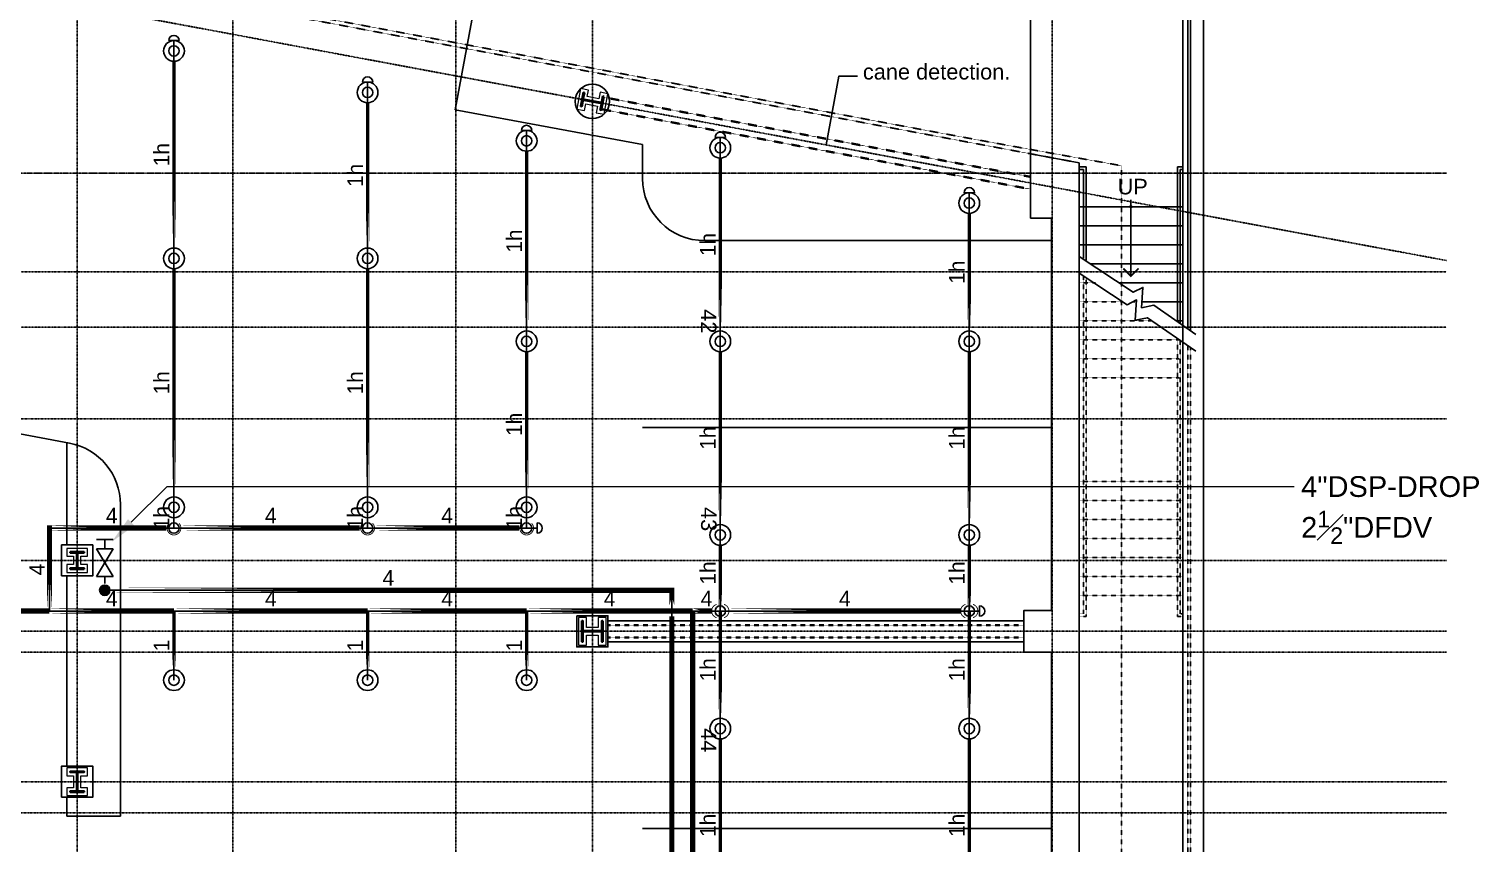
# Model space of a CAD drawing. Header units: inches. Extents: x -24247 to 247, y -491 to 2341.
# Drawn here: x -592 to 247, y 442 to 912 of the extents above; entities that cross this region are included whole.
import ezdxf
from ezdxf import colors
from ezdxf.entities.mleader import LeaderData, LeaderLine
from ezdxf.enums import TextEntityAlignment as Align
from ezdxf.math import Vec2, Vec3

# ---------------------------------------------------------------- set-up
doc = ezdxf.new("R2010")
doc.units = ezdxf.units.IN
doc.header["$LTSCALE"] = 0.3
doc.header["$MEASUREMENT"] = 0
for name, pattern in [('CENTER2', [1.125, 0.75, -0.125, 0.125, -0.125]), ('DASHDOT2', [0.5, 0.25, -0.125, 0, -0.125]), ('HIDDEN', [0.375, 0.25, -0.125]), ('HIDDEN2', [0.1875, 0.125, -0.0625])]:
    doc.linetypes.add(name, pattern=pattern)
for name, color, linetype, lineweight in [('A-Anno-Text', 7, 'Continuous', 25), ('A-Detl-Hatch', 1, 'Continuous', 18), ('A-Detl-Wide', 2, 'Continuous', 35), ('G-ANNO-TEXT', 7, 'Continuous', 0), ('S-Detl-Hatch', 1, 'Continuous', 18), ('S-Detl-Wide', 3, 'Continuous', 35)]:
    doc.layers.add(name, color=color, linetype=linetype, lineweight=lineweight)
for name, color, linetype in [('A-Flor-Hral', 7, 'Continuous'), ('A-Flor-Strs', 8, 'Continuous'), ('A-Grid(SmallScale)', 11, 'CENTER2'), ('A-Roof-Above', 7, 'HIDDEN2'), ('A-Site-Parking', 251, 'Continuous'), ('A-Site-Setback', 5, 'HIDDEN'), ('details', 7, 'Continuous'), ('HEADUP', 7, 'Continuous'), ('PIPEBL', 4, 'Continuous'), ('pipemn', 6, 'Continuous'), ('PIPESPC', 7, 'Continuous'), ('S-Foundation', 7, 'Continuous'), ('S-Structural Concrete', 4, 'Continuous'), ('spk-cap', 7, 'Continuous'), ('spk-pipedrop', 7, 'Continuous'), ('spk-piperise', 7, 'Continuous'), ('TIDYPIPE', 7, 'Continuous')]:
    doc.layers.add(name, color=color, linetype=linetype)
doc.layers.add('Zoning Envelope', color=7, linetype='DASHDOT2', true_color=0xaa0061)
doc.styles.add('Arial', font='arial.ttf')
doc.styles.add('G1DIM', font='arial.ttf')
doc.styles.add('PIPE', font='PIPE.SHX')

# ---------------------------------------------------------------- blocks, each defined once
blk = doc.blocks.new('*U29')
at = {"layer": 'A-Detl-Hatch'}
h = blk.add_hatch(dxfattribs=at)
h.set_pattern_fill('ANSI32', color=256, scale=6, style=0)
h.set_pattern_definition([(45, (0, -4.96), (-1.591, 1.591), []), (45, (1.0607, -4.96), (-1.591, 1.591), [])])
edge = h.paths.add_edge_path()
edge.add_line((3.9925, -9.92), (3.9925, -9.39))
edge.add_line((3.9925, -9.39), (0.6575, -9.39))
edge.add_arc((0.6575, -8.89), 0.5, 180, 270, ccw=False)
edge.add_line((0.1575, -8.89), (0.1575, -1.03))
edge.add_arc((0.6575, -1.03), 0.5, 90, 180, ccw=False)
edge.add_line((0.6575, -0.53), (3.9925, -0.53))
edge.add_line((3.9925, -0.53), (3.9925, 0))
edge.add_line((3.9925, 0), (-3.9925, 0))
edge.add_line((-3.9925, 0), (-3.9925, -0.53))
edge.add_line((-3.9925, -0.53), (-0.6575, -0.53))
edge.add_arc((-0.6575, -1.03), 0.5, 0, 90, ccw=False)
edge.add_line((-0.1575, -1.03), (-0.1575, -8.89))
edge.add_arc((-0.6575, -8.89), 0.5, -90, 0, ccw=False)
edge.add_line((-0.6575, -9.39), (-3.9925, -9.39))
edge.add_line((-3.9925, -9.39), (-3.9925, -9.92))
edge.add_line((-3.9925, -9.92), (3.9925, -9.92))
at = {"color": 0, "linetype": 'ByBlock'}
blk.add_lwpolyline([(3.9925, -9.92), (3.9925, -9.39), (0.6575, -9.39, -0.41421356), (0.1575, -8.89), (0.1575, -1.03, -0.41421356), (0.6575, -0.53), (3.9925, -0.53), (3.9925, 0), (-3.9925, 0), (-3.9925, -0.53), (-0.6575, -0.53, -0.41421356), (-0.1575, -1.03), (-0.1575, -8.89, -0.41421356), (-0.6575, -9.39), (-3.9925, -9.39), (-3.9925, -9.92)], format="xyb", close=True, dxfattribs=at)
blk = doc.blocks.new('w10x39')
at = {"layer": 'S-Detl-Hatch'}
blk.add_lwpolyline([(13843.55, -7311.37), (13843.55, -7306.84), (13839.72, -7306.84), (13839.72, -7301.98), (13843.55, -7301.98), (13843.55, -7297.45), (13831.57, -7297.45), (13831.57, -7301.98), (13835.4, -7301.98), (13835.4, -7306.84), (13831.57, -7306.84), (13831.57, -7311.37)], close=True, dxfattribs=at)
at = {"layer": 'A-Detl-Wide'}
blk.add_blockref('*U29', (13837.56, -7299.45), dxfattribs=at)
blk = doc.blocks.new('*U33')
at = {"layer": 'A-Detl-Hatch'}
h = blk.add_hatch(dxfattribs=at)
h.set_pattern_fill('ANSI32', color=256, scale=6, style=0)
h.set_pattern_definition([(45, (0, -6.03), (-1.591, 1.591), []), (45, (1.0607, -6.03), (-1.591, 1.591), [])])
edge = h.paths.add_edge_path()
edge.add_line((4.0225, -12.06), (4.0225, -11.485))
edge.add_line((4.0225, -11.485), (0.7675, -11.485))
edge.add_arc((0.7675, -10.885), 0.6, 180, 270, ccw=False)
edge.add_line((0.1675, -10.885), (0.1675, -1.175))
edge.add_arc((0.7675, -1.175), 0.6, 90, 180, ccw=False)
edge.add_line((0.7675, -0.575), (4.0225, -0.575))
edge.add_line((4.0225, -0.575), (4.0225, 0))
edge.add_line((4.0225, 0), (-4.0225, 0))
edge.add_line((-4.0225, 0), (-4.0225, -0.575))
edge.add_line((-4.0225, -0.575), (-0.7675, -0.575))
edge.add_arc((-0.7675, -1.175), 0.6, 0, 90, ccw=False)
edge.add_line((-0.1675, -1.175), (-0.1675, -10.885))
edge.add_arc((-0.7675, -10.885), 0.6, 270, 360, ccw=False)
edge.add_line((-0.7675, -11.485), (-4.0225, -11.485))
edge.add_line((-4.0225, -11.485), (-4.0225, -12.06))
edge.add_line((-4.0225, -12.06), (4.0225, -12.06))
at = {"color": 0, "linetype": 'ByBlock'}
blk.add_lwpolyline([(4.0225, -12.06), (4.0225, -11.485), (0.7675, -11.485, -0.41421356), (0.1675, -10.885), (0.1675, -1.175, -0.41421356), (0.7675, -0.575), (4.0225, -0.575), (4.0225, 0), (-4.0225, 0), (-4.0225, -0.575), (-0.7675, -0.575, -0.41421356), (-0.1675, -1.175), (-0.1675, -10.885, -0.41421356), (-0.7675, -11.485), (-4.0225, -11.485), (-4.0225, -12.06)], format="xyb", close=True, dxfattribs=at)
blk = doc.blocks.new('W12X45')
at = {"layer": 'S-Detl-Hatch'}
blk.add_lwpolyline([(14163.5, -7309.98), (14163.5, -7305.41), (14159.65, -7305.41), (14159.65, -7298.5), (14163.5, -7298.5), (14163.5, -7293.92), (14151.46, -7293.92), (14151.46, -7298.5), (14155.31, -7298.5), (14155.31, -7305.41), (14151.46, -7305.41), (14151.46, -7309.98)], close=True, dxfattribs=at)
at = {"layer": 'A-Detl-Wide'}
blk.add_blockref('*U33', (14157.48, -7295.92), dxfattribs=at)
blk = doc.blocks.new('*U26')
at = {"layer": 'A-Detl-Hatch'}
h = blk.add_hatch(dxfattribs=at)
h.set_pattern_fill('ANSI32', color=256, scale=6, style=0)
h.set_pattern_definition([(45, (0, -5.97), (-1.591, 1.591), []), (45, (1.0607, -5.97), (-1.591, 1.591), [])])
edge = h.paths.add_edge_path()
edge.add_line((4.0025, -11.94), (4.0025, -11.425))
edge.add_line((4.0025, -11.425), (0.7475, -11.425))
edge.add_arc((0.7475, -10.825), 0.6, 180, 270, ccw=False)
edge.add_line((0.1475, -10.825), (0.1475, -1.115))
edge.add_arc((0.7475, -1.115), 0.6, 90, 180, ccw=False)
edge.add_line((0.7475, -0.515), (4.0025, -0.515))
edge.add_line((4.0025, -0.515), (4.0025, 0))
edge.add_line((4.0025, 0), (-4.0025, 0))
edge.add_line((-4.0025, 0), (-4.0025, -0.515))
edge.add_line((-4.0025, -0.515), (-0.7475, -0.515))
edge.add_arc((-0.7475, -1.115), 0.6, 0, 90, ccw=False)
edge.add_line((-0.1475, -1.115), (-0.1475, -10.825))
edge.add_arc((-0.7475, -10.825), 0.6, -90, 0, ccw=False)
edge.add_line((-0.7475, -11.425), (-4.0025, -11.425))
edge.add_line((-4.0025, -11.425), (-4.0025, -11.94))
edge.add_line((-4.0025, -11.94), (4.0025, -11.94))
at = {"color": 0, "linetype": 'ByBlock'}
blk.add_lwpolyline([(4.0025, -11.94), (4.0025, -11.425), (0.7475, -11.425, -0.41421356), (0.1475, -10.825), (0.1475, -1.115, -0.41421356), (0.7475, -0.515), (4.0025, -0.515), (4.0025, 0), (-4.0025, 0), (-4.0025, -0.515), (-0.7475, -0.515, -0.41421356), (-0.1475, -1.115), (-0.1475, -10.825, -0.41421356), (-0.7475, -11.425), (-4.0025, -11.425), (-4.0025, -11.94)], format="xyb", close=True, dxfattribs=at)
blk = doc.blocks.new('W12X40')
at = {"layer": 'S-Detl-Hatch'}
blk.add_lwpolyline([(14080.89, -7310.28), (14080.89, -7305.76), (14077.04, -7305.76), (14077.04, -7298.85), (14080.89, -7298.85), (14080.89, -7294.34), (14068.89, -7294.34), (14068.89, -7298.85), (14072.74, -7298.85), (14072.74, -7305.76), (14068.89, -7305.76), (14068.89, -7310.28)], close=True, dxfattribs=at)
at = {"layer": 'A-Detl-Wide'}
blk.add_blockref('*U26', (14074.89, -7296.34), dxfattribs=at)
blk = doc.blocks.new('*U20')
at = {"layer": 'A-Detl-Hatch'}
h = blk.add_hatch(dxfattribs=at)
h.set_pattern_fill('ANSI32', color=256, scale=6, style=0)
h.set_pattern_definition([(45, (0, -6.06), (-1.591, 1.591), []), (45, (1.0607, -6.06), (-1.591, 1.591), [])])
edge = h.paths.add_edge_path()
edge.add_line((6, -12.12), (6, -11.515))
edge.add_line((6, -11.515), (0.795, -11.515))
edge.add_arc((0.795, -10.915), 0.6, 180, 270, ccw=False)
edge.add_line((0.195, -10.915), (0.195, -1.205))
edge.add_arc((0.795, -1.205), 0.6, 90, 180, ccw=False)
edge.add_line((0.795, -0.605), (6, -0.605))
edge.add_line((6, -0.605), (6, 0))
edge.add_line((6, 0), (-6, 0))
edge.add_line((-6, 0), (-6, -0.605))
edge.add_line((-6, -0.605), (-0.795, -0.605))
edge.add_arc((-0.795, -1.205), 0.6, 0, 90, ccw=False)
edge.add_line((-0.195, -1.205), (-0.195, -10.915))
edge.add_arc((-0.795, -10.915), 0.6, 270, 360, ccw=False)
edge.add_line((-0.795, -11.515), (-6, -11.515))
edge.add_line((-6, -11.515), (-6, -12.12))
edge.add_line((-6, -12.12), (6, -12.12))
at = {"color": 0, "linetype": 'ByBlock'}
blk.add_lwpolyline([(6, -12.12), (6, -11.515), (0.795, -11.515, -0.4142136), (0.195, -10.915), (0.195, -1.205, -0.4142136), (0.795, -0.605), (6, -0.605), (6, 0), (-6, 0), (-6, -0.605), (-0.795, -0.605, -0.4142136), (-0.195, -1.205), (-0.195, -10.915, -0.4142136), (-0.795, -11.515), (-6, -11.515), (-6, -12.12)], format="xyb", close=True, dxfattribs=at)
blk = doc.blocks.new('W12X65')
at = {"layer": 'S-Detl-Hatch'}
blk.add_lwpolyline([(13860.59, -7310.28), (13860.59, -7305.67), (13854.79, -7305.67), (13854.79, -7298.76), (13860.59, -7298.76), (13860.59, -7294.16), (13844.59, -7294.16), (13844.59, -7298.76), (13850.4, -7298.76), (13850.4, -7305.67), (13844.59, -7305.67), (13844.59, -7310.28)], close=True, dxfattribs=at)
at = {"layer": 'A-Detl-Wide'}
blk.add_blockref('*U20', (13852.59, -7296.16), dxfattribs=at)
blk = doc.blocks.new('SPRIG1')
for radius in [6, 3]:
    blk.add_circle((0, 0), radius)
blk = doc.blocks.new('drop')
blk.add_circle((0, 0), 3)
for points in [[(0.01, 2.97), (-2.53, -1.59), (-2.62, 1.36)], [(0.01, 2.97), (-2.49, -1.59), (2.52, -1.59)], [(2.52, -1.59), (0.01, 2.97), (2.6, 1.47)], [(2.52, -1.59), (-2.53, -1.59), (0.01, -2.98)]]:
    blk.add_solid(points)
blk = doc.blocks.new('rise')
blk.add_circle((0, 0), 3)
blk = doc.blocks.new('CAP')
blk.add_line((0, 3), (0, -3))
blk.add_arc((0, 0), 3, 270, 90)
blk = doc.blocks.new('PIPESPC')
at = {"layer": 'PIPESPC', "style": 'PIPE', "width": 0.9}
blk.add_attdef('SIZE', text='', height=9, dxfattribs=at).set_placement((0, 4.02), align=Align.CENTER)
at = {"layer": 'PIPESPC', "style": 'PIPE', "flags": 1}
blk.add_attdef('SCHED', (25.3, 3.89), '', height=9, dxfattribs=at)
blk = doc.blocks.new('TIDYRUN')
at = {"const_width": 0.5}
blk.add_lwpolyline([(-2.83, 2.83, -2.414214), (-2.83, -2.83, -1.737895)], format="xyb", dxfattribs=at)
blk = doc.blocks.new('TIDYDROP')
at = {"const_width": 0.5}
for points in [[(-2.18, 3.82, 0.737034), (-2.18, -3.82)], [(2.18, 3.82, -0.737034), (2.18, -3.82)]]:
    blk.add_lwpolyline(points, format="xyb", dxfattribs=at)

msp = doc.modelspace()

# ---------------------------------------------------------------- linework, layer by layer
at = {"layer": 'A-Anno-Text'}
msp.add_line((45.5, 769.5), (45.5, 813.63), dxfattribs=at)
at = {"layer": 'A-Anno-Text', "const_width": 1}
msp.add_lwpolyline([(45.5, 810.13, 1), (45.5, 809.13, 1)], format="xyb", close=True, dxfattribs=at)
msp.add_lwpolyline([(41.08, 773.92), (45.5, 769.5), (49.92, 773.92)], dxfattribs=at)
at = {"layer": 'A-Flor-Hral'}
for p, q in [((78.5, 738.86), (78.5, 947.33)), ((80, 737.82), (80, 947.33)), ((19.62, 832.63), (15.5, 832.63)), ((18.12, 831.13), (15.5, 831.13)), ((18.12, 779.77), (18.12, 831.13)), ((19.62, 778.79), (19.62, 832.63)), ((72.5, 743.02), (72.5, 832.63)), ((72.5, 832.63), (75.5, 832.63)), ((74, 741.98), (74, 831.13)), ((74, 831.13), (75.5, 831.13))]:
    msp.add_line(p, q, dxfattribs=at)
for points in [[(15.5, 780.75), (46.89, 760.17), (52.44, 762.9), (51.67, 751.18), (58.72, 752.58), (83, 735.74)], [(15.5, 771.17), (43.28, 752.95), (48.83, 755.68), (48.06, 743.96), (55.11, 745.36), (83, 726.01)]]:
    msp.add_lwpolyline(points, dxfattribs=at)
at = {"layer": 'A-Flor-Strs'}
for p, q in [((15.5, 809.63), (75.5, 809.63)), ((15.5, 798.63), (75.5, 798.63)), ((15.5, 787.63), (75.5, 787.63)), ((21.79, 776.63), (75.5, 776.63)), ((38.56, 765.63), (75.5, 765.63)), ((51.9, 754.63), (75.5, 754.63)), ((71.63, 743.63), (75.5, 743.63))]:
    msp.add_line(p, q, dxfattribs=at)
at = {"layer": 'A-Flor-Strs', "linetype": 'HIDDEN2'}
for p, q in [((15.5, 765.63), (25.07, 765.63)), ((18.12, 574.13), (18.12, 769.44)), ((19.62, 572.63), (19.62, 768.46)), ((15.5, 754.63), (40.72, 754.63)), ((46.69, 754.63), (48.76, 754.63)), ((15.5, 743.63), (57.61, 743.63)), ((15.5, 732.63), (73.46, 732.63)), ((72.5, 572.63), (72.5, 733.3)), ((74, 574.13), (74, 732.26)), ((15.5, 721.63), (73.46, 721.63)), ((78.5, -24.36), (78.5, 729.13)), ((80, -24.36), (80, 728.09)), ((15.5, 710.63), (73.46, 710.63)), ((15.5, 650.63), (75.5, 650.63)), ((15.5, 639.63), (75.5, 639.63)), ((15.5, 628.63), (75.5, 628.63)), ((15.5, 617.63), (75.5, 617.63)), ((15.5, 606.63), (75.5, 606.63)), ((15.5, 595.63), (75.5, 595.63)), ((15.5, 584.63), (75.5, 584.63)), ((15.5, 574.13), (18.12, 574.13)), ((15.5, 572.63), (19.62, 572.63)), ((72.5, 572.63), (75.5, 572.63)), ((74, 574.13), (75.5, 574.13))]:
    msp.add_line(p, q, dxfattribs=at)
at = {"layer": 'A-Grid(SmallScale)'}
for p, q in [((-564, 1771.74), (-564, -107.53)), ((-474, -107.53), (-474, 1771.74)), ((-345, -107.53), (-345, 1771.74)), ((-266, 1771.74), (-266, -107.53)), ((0, 1771.74), (0, -107.53)), ((-3580, 1488.28), (228, 778.5)), ((228, 829), (-3580, 829)), ((-3565.11, 772), (228, 772)), ((-3565.11, 740), (228, 740)), ((-3580, 687), (228, 687)), ((-3580, 605), (228, 605)), ((228, 564), (-3558.75, 564)), ((228, 552), (-3580, 552)), ((-3580, 477), (228, 477)), ((228, 459), (-3560.16, 459))]:
    msp.add_line(p, q, dxfattribs=at)
at = {"layer": 'A-Roof-Above'}
msp.add_lwpolyline([(-3347.5, 1299.62), (-3098.62, 1299.62), (-3098.62, 1357.62), (-2779.38, 1357.62), (-2779.38, 1135.62), (-2719.38, 1135.62), (-2719.38, 704.87), (-2229.63, 704.87), (-2229.63, 1135.62), (-1585.38, 1135.62), (-1585.38, 622.88), (-1028.63, 622.88), (-1028.63, 1029.64), (15.5, 835.02)], dxfattribs=at)
at = {"layer": 'A-Site-Parking'}
for p, q in [((-345.43, 865.75), (-299.26, 1113.48)), ((-12.5, 840.24), (-12.5, 962.03)), ((-345.43, 865.75), (-237, 845.54)), ((-237, 826), (-237, 845.54)), ((-1237.55, 797.17), (-568.42, 672.84)), ((-201, 790), (-0.5, 790)), ((-237, 682), (-0.5, 682)), ((-570, 673.13), (-570, 614)), ((-539, 637.44), (-539, 457.13)), ((-570, 596), (-570, 486)), ((-257, 570), (-16.5, 570)), ((-257, 558), (-16.5, 558)), ((-570, 468), (-570, 457.13)), ((-570, 457.13), (-539, 457.13)), ((-0.5, 450), (-237, 450))]:
    msp.add_line(p, q, dxfattribs=at)
for centre, start, end in [((-201, 826), 180, 270), ((-575, 637.44), 0, 79.4737)]:
    msp.add_arc(centre, 36, start, end, dxfattribs=at)
at = {"layer": 'A-Site-Setback'}
msp.add_lwpolyline([(-3368, 1467.95), (-92.22, 857.37, 0.002374), (40, 833.37), (40, 25), (-2900, 25, 0.00067), (-2984.09, 24.89, 0.001041), (-3368, 23.49), (-3368, 827.74), (-3368, 1467.95)], format="xyb", dxfattribs=at)
at = {"layer": 'Defpoints'}
msp.add_lwpolyline([(-130.79, 845.38), (-123.37, 885.19), (-112.56, 885.19)], dxfattribs=at)
at = {"layer": 'details'}
for p, q in [((-548, 617.17), (-552.8, 617.17)), ((-552.8, 617.17), (-543.2, 617.17)), ((-548, 611.74), (-548, 617.17)), ((-552.8, 595.74), (-543.2, 611.74)), ((-543.2, 611.74), (-552.8, 611.74)), ((-552.8, 611.74), (-543.2, 595.74)), ((-543.2, 595.74), (-552.8, 595.74)), ((-543.2, 595.74), (-548, 595.74)), ((-548, 595.74), (-548, 591.74))]:
    msp.add_line(p, q, dxfattribs=at)
at = {"layer": 'PIPEBL', "color": 1}
for p, q in [((-508, 899.74), (-508, 905.74)), ((-508, 779.74), (-508, 899.74)), ((-396, 875.74), (-396, 881.74)), ((-396, 875.74), (-396, 779.74)), ((-304, 847.74), (-304, 853.74)), ((-304, 731.74), (-304, 847.74)), ((-192, 843.74), (-192, 849.74)), ((-192, 843.74), (-192, 731.74)), ((-48, 811.74), (-48, 817.74)), ((-48, 731.74), (-48, 811.74)), ((-508, 635.74), (-508, 779.74)), ((-396, 779.74), (-396, 635.74)), ((-304, 635.74), (-304, 731.74)), ((-192, 731.74), (-192, 619.74)), ((-48, 619.74), (-48, 731.74)), ((-508, 623.74), (-508, 635.74)), ((-396, 635.74), (-396, 623.74)), ((-304, 623.74), (-304, 635.74)), ((-192, 619.74), (-192, 575.74)), ((-48, 575.74), (-48, 619.74)), ((-508, 535.74), (-508, 575.74)), ((-396, 535.74), (-396, 575.74)), ((-304, 535.74), (-304, 575.74)), ((-192, 507.74), (-192, 575.74)), ((-48, 575.74), (-48, 507.74)), ((-192, 395.74), (-192, 507.74)), ((-48, 507.74), (-48, 395.74))]:
    msp.add_line(p, q, dxfattribs=at)
at = {"layer": 'pipemn', "color": 1}
for p, q in [((-580, 575.74), (-580, 623.74)), ((-580, 623.74), (-508, 623.74)), ((-508, 623.74), (-396, 623.74)), ((-396, 623.74), (-304, 623.74)), ((-304, 623.74), (-298, 623.74)), ((-220, 587.74), (-548, 587.74)), ((-220, 195.74), (-220, 587.74)), ((-580, 575.74), (-620, 575.74)), ((-508, 575.74), (-580, 575.74)), ((-396, 575.74), (-508, 575.74)), ((-304, 575.74), (-396, 575.74)), ((-208, 575.74), (-304, 575.74)), ((-208, 207.74), (-208, 575.74)), ((-208, 575.74), (-192, 575.74)), ((-192, 575.74), (-48, 575.74)), ((-48, 575.74), (-42, 575.74))]:
    msp.add_line(p, q, dxfattribs=at)
at = {"layer": 'S-Detl-Wide', "linetype": 'HIDDEN2'}
for p, q in [((-259.43, 872.92), (-12.5, 826.89)), ((-260.71, 866.03), (-12.5, 819.77)), ((-257, 567.5), (-16.5, 567.5)), ((-257, 560.5), (-16.5, 560.5))]:
    msp.add_line(p, q, dxfattribs=at)
at = {"layer": 'S-Foundation'}
for p, q in [((-12.5, 840.24), (-12.5, 803)), ((15.5, 835.02), (-12.5, 840.24)), ((15.5, -27), (15.5, 835.02)), ((-12.5, 803), (-0.5, 803))]:
    msp.add_line(p, q, dxfattribs=at)
for points in [[(15.5, -15), (75.5, -15), (75.5, 937), (75.5, 937), (75.5, 949), (87.5, 949), (87.5, -27), (75.5, -27)], [(-0.5, 576), (-0.5, 803)], [(-0.5, 576), (-16.5, 576), (-16.5, 552), (-0.5, 552)], [(-0.5, 351), (-0.5, 552)]]:
    msp.add_lwpolyline(points, dxfattribs=at)
at = {"layer": 'S-Structural Concrete'}
for points in [[(-573, 596), (-555, 596), (-555, 614), (-573, 614)], [(-275, 573), (-257, 573), (-257, 555), (-275, 555)], [(-573, 468), (-555, 468), (-555, 486), (-573, 486)]]:
    msp.add_lwpolyline(points, close=True, dxfattribs=at)
msp.add_circle((-266, 870.58), 10, dxfattribs=at)
at = {"layer": 'TIDYPIPE', "color": 7}
for points, const_width in [([(-508, 785.74), (-508, 893.74)], 2), ([(-396, 785.74), (-396, 869.74)], 2), ([(-304, 737.74), (-304, 841.74)], 2), ([(-192, 737.74), (-192, 837.74)], 2), ([(-48, 737.74), (-48, 805.74)], 2), ([(-508, 641.74), (-508, 773.74)], 2), ([(-396, 641.74), (-396, 773.74)], 2), ([(-304, 641.74), (-304, 725.74)], 2), ([(-192, 625.74), (-192, 725.74)], 2), ([(-48, 625.74), (-48, 725.74)], 2), ([(-581.5, 623.74), (-512.5, 623.74)], 3), ([(-580, 575.74), (-580, 625.24)], 3), ([(-503.5, 623.74), (-400.5, 623.74)], 3), ([(-391.5, 623.74), (-308.5, 623.74)], 3), ([(-192, 575.74), (-192, 613.74)], 2), ([(-48, 575.74), (-48, 613.74)], 2), ([(-543.5, 587.74), (-218.5, 587.74)], 3), ([(-220, 578.74), (-220, 589.24)], 3), ([(-615.5, 575.74), (-580, 575.74)], 3), ([(-580, 575.74), (-508, 575.74)], 3), ([(-508, 575.74), (-396, 575.74)], 3), ([(-508, 541.74), (-508, 575.74)], 2), ([(-396, 575.74), (-304, 575.74)], 3), ([(-396, 541.74), (-396, 575.74)], 2), ([(-304, 575.74), (-208, 575.74)], 3), ([(-304, 541.74), (-304, 575.74)], 2), ([(-220, 194.24), (-220, 572.74)], 3), ([(-208, 206.24), (-208, 575.74)], 3), ([(-208, 575.74), (-196.5, 575.74)], 3), ([(-192, 513.74), (-192, 575.74)], 2), ([(-187.5, 575.74), (-52.5, 575.74)], 3), ([(-48, 513.74), (-48, 575.74)], 2), ([(-192, 401.74), (-192, 501.74)], 2), ([(-48, 401.74), (-48, 501.74)], 2)]:
    msp.add_lwpolyline(points, close=True, dxfattribs=dict(at, const_width=const_width))
at = {"layer": 'Zoning Envelope'}
msp.add_lwpolyline([(228, 829), (-2840, 829, 0.000426), (-2973.35, 828.89, 0.001551), (-3580, 826.08, 0.001255)], format="xyb", dxfattribs=at)

# ---------------------------------------------------------------- block references
for name, p, rotation in [('W12X45', (-10038.49, -11709.22), 79.44166666666386), ('W12X65', (-7568.22, -13288.59), 90)]:
    msp.add_blockref(name, p, dxfattribs=dict(rotation=rotation))
for name, p in [('w10x39', (-14401.56, 7909.41)), ('W12X40', (-14638.89, 7779.31))]:
    msp.add_blockref(name, p)
at = {"layer": 'HEADUP'}
for p in [(-508, 899.74), (-396, 875.74), (-304, 847.74), (-192, 843.74), (-48, 811.74), (-508, 779.74), (-396, 779.74), (-304, 731.74), (-192, 731.74), (-48, 731.74), (-508, 635.74), (-396, 635.74), (-304, 635.74), (-192, 619.74), (-48, 619.74), (-508, 535.74), (-396, 535.74), (-304, 535.74), (-192, 507.74), (-48, 507.74)]:
    msp.add_blockref('SPRIG1', p, dxfattribs=at)
at = {"layer": 'PIPESPC'}
ref = msp.add_blockref('PIPESPC', (-508, 839.74), dxfattribs=dict(at, rotation=90))
ref.add_attrib('SIZE', '1h', dxfattribs={"color": 0, "height": 9, "rotation": 90, "style": 'PIPE'}).set_placement((-508, 839.74), align=Align.BOTTOM_CENTER)
ref = msp.add_blockref('PIPESPC', (-396, 827.74), dxfattribs=dict(at, rotation=90))
ref.add_attrib('SIZE', '1h', dxfattribs={"color": 0, "height": 9, "rotation": 90, "style": 'PIPE'}).set_placement((-396, 827.74), align=Align.BOTTOM_CENTER)
ref = msp.add_blockref('PIPESPC', (-304, 789.74), dxfattribs=dict(at, rotation=90))
ref.add_attrib('SIZE', '1h', dxfattribs={"color": 0, "height": 9, "rotation": 90, "style": 'PIPE'}).set_placement((-304, 789.74), align=Align.BOTTOM_CENTER)
ref = msp.add_blockref('PIPESPC', (-192, 787.74), dxfattribs=dict(at, rotation=90))
ref.add_attrib('SIZE', '1h', dxfattribs={"color": 0, "height": 9, "rotation": 90, "style": 'PIPE'}).set_placement((-192, 787.74), align=Align.BOTTOM_CENTER)
ref = msp.add_blockref('PIPESPC', (-48, 771.74), dxfattribs=dict(at, rotation=90))
ref.add_attrib('SIZE', '1h', dxfattribs={"color": 0, "height": 9, "rotation": 90, "style": 'PIPE'}).set_placement((-48, 771.74), align=Align.BOTTOM_CENTER)
ref = msp.add_blockref('PIPESPC', (-508, 707.74), dxfattribs=dict(at, rotation=90))
ref.add_attrib('SIZE', '1h', dxfattribs={"color": 0, "height": 9, "rotation": 90, "style": 'PIPE'}).set_placement((-508, 707.74), align=Align.BOTTOM_CENTER)
ref = msp.add_blockref('PIPESPC', (-396, 707.74), dxfattribs=dict(at, rotation=90))
ref.add_attrib('SIZE', '1h', dxfattribs={"color": 0, "height": 9, "rotation": 90, "style": 'PIPE'}).set_placement((-396, 707.74), align=Align.BOTTOM_CENTER)
ref = msp.add_blockref('PIPESPC', (-304, 683.74), dxfattribs=dict(at, rotation=90))
ref.add_attrib('SIZE', '1h', dxfattribs={"color": 0, "height": 9, "rotation": 90, "style": 'PIPE'}).set_placement((-304, 683.74), align=Align.BOTTOM_CENTER)
ref = msp.add_blockref('PIPESPC', (-192, 675.74), dxfattribs=dict(at, rotation=90))
ref.add_attrib('SIZE', '1h', dxfattribs={"color": 0, "height": 9, "rotation": 90, "style": 'PIPE'}).set_placement((-192, 675.74), align=Align.BOTTOM_CENTER)
ref = msp.add_blockref('PIPESPC', (-48, 675.74), dxfattribs=dict(at, rotation=90))
ref.add_attrib('SIZE', '1h', dxfattribs={"color": 0, "height": 9, "rotation": 90, "style": 'PIPE'}).set_placement((-48, 675.74), align=Align.BOTTOM_CENTER)
ref = msp.add_blockref('PIPESPC', (-544, 623.74), dxfattribs=at)
ref.add_attrib('SIZE', '4', dxfattribs={"color": 0, "height": 9, "style": 'PIPE'}).set_placement((-544, 623.74), align=Align.BOTTOM_CENTER)
ref = msp.add_blockref('PIPESPC', (-508, 629.74), dxfattribs=dict(at, rotation=90))
ref.add_attrib('SIZE', '1h', dxfattribs={"color": 0, "height": 9, "rotation": 90, "style": 'PIPE'}).set_placement((-508, 629.74), align=Align.BOTTOM_CENTER)
ref = msp.add_blockref('PIPESPC', (-452, 623.74), dxfattribs=at)
ref.add_attrib('SIZE', '4', dxfattribs={"color": 0, "height": 9, "style": 'PIPE'}).set_placement((-452, 623.74), align=Align.BOTTOM_CENTER)
ref = msp.add_blockref('PIPESPC', (-396, 629.74), dxfattribs=dict(at, rotation=90))
ref.add_attrib('SIZE', '1h', dxfattribs={"color": 0, "height": 9, "rotation": 90, "style": 'PIPE'}).set_placement((-396, 629.74), align=Align.BOTTOM_CENTER)
ref = msp.add_blockref('PIPESPC', (-350, 623.74), dxfattribs=at)
ref.add_attrib('SIZE', '4', dxfattribs={"color": 0, "height": 9, "style": 'PIPE'}).set_placement((-350, 623.74), align=Align.BOTTOM_CENTER)
ref = msp.add_blockref('PIPESPC', (-304, 629.74), dxfattribs=dict(at, rotation=90))
ref.add_attrib('SIZE', '1h', dxfattribs={"color": 0, "height": 9, "rotation": 90, "style": 'PIPE'}).set_placement((-304, 629.74), align=Align.BOTTOM_CENTER)
ref = msp.add_blockref('PIPESPC', (-580, 599.74), dxfattribs=dict(at, rotation=90))
ref.add_attrib('SIZE', '4', dxfattribs={"color": 0, "height": 9, "rotation": 90, "style": 'PIPE'}).set_placement((-580, 599.74), align=Align.BOTTOM_CENTER)
ref = msp.add_blockref('PIPESPC', (-384, 587.74), dxfattribs=at)
ref.add_attrib('SIZE', '4', dxfattribs={"color": 0, "height": 9, "style": 'PIPE'}).set_placement((-384, 587.74), align=Align.BOTTOM_CENTER)
ref = msp.add_blockref('PIPESPC', (-192, 597.74), dxfattribs=dict(at, rotation=90))
ref.add_attrib('SIZE', '1h', dxfattribs={"color": 0, "height": 9, "rotation": 90, "style": 'PIPE'}).set_placement((-192, 597.74), align=Align.BOTTOM_CENTER)
ref = msp.add_blockref('PIPESPC', (-48, 597.74), dxfattribs=dict(at, rotation=90))
ref.add_attrib('SIZE', '1h', dxfattribs={"color": 0, "height": 9, "rotation": 90, "style": 'PIPE'}).set_placement((-48, 597.74), align=Align.BOTTOM_CENTER)
ref = msp.add_blockref('PIPESPC', (-544, 575.74), dxfattribs=at)
ref.add_attrib('SIZE', '4', dxfattribs={"color": 0, "height": 9, "style": 'PIPE'}).set_placement((-544, 575.74), align=Align.BOTTOM_CENTER)
ref = msp.add_blockref('PIPESPC', (-452, 575.74), dxfattribs=at)
ref.add_attrib('SIZE', '4', dxfattribs={"color": 0, "height": 9, "style": 'PIPE'}).set_placement((-452, 575.74), align=Align.BOTTOM_CENTER)
ref = msp.add_blockref('PIPESPC', (-350, 575.74), dxfattribs=at)
ref.add_attrib('SIZE', '4', dxfattribs={"color": 0, "height": 9, "style": 'PIPE'}).set_placement((-350, 575.74), align=Align.BOTTOM_CENTER)
ref = msp.add_blockref('PIPESPC', (-256, 575.74), dxfattribs=at)
ref.add_attrib('SIZE', '4', dxfattribs={"color": 0, "height": 9, "style": 'PIPE'}).set_placement((-256, 575.74), align=Align.BOTTOM_CENTER)
ref = msp.add_blockref('PIPESPC', (-200, 575.74), dxfattribs=at)
ref.add_attrib('SIZE', '4', dxfattribs={"color": 0, "height": 9, "style": 'PIPE'}).set_placement((-200, 575.74), align=Align.BOTTOM_CENTER)
ref = msp.add_blockref('PIPESPC', (-120, 575.74), dxfattribs=at)
ref.add_attrib('SIZE', '4', dxfattribs={"color": 0, "height": 9, "style": 'PIPE'}).set_placement((-120, 575.74), align=Align.BOTTOM_CENTER)
ref = msp.add_blockref('PIPESPC', (-508, 555.74), dxfattribs=dict(at, rotation=90))
ref.add_attrib('SIZE', '1', dxfattribs={"color": 0, "height": 9, "rotation": 90, "style": 'PIPE'}).set_placement((-508, 555.74), align=Align.BOTTOM_CENTER)
ref = msp.add_blockref('PIPESPC', (-396, 555.74), dxfattribs=dict(at, rotation=90))
ref.add_attrib('SIZE', '1', dxfattribs={"color": 0, "height": 9, "rotation": 90, "style": 'PIPE'}).set_placement((-396, 555.74), align=Align.BOTTOM_CENTER)
ref = msp.add_blockref('PIPESPC', (-304, 555.74), dxfattribs=dict(at, rotation=90))
ref.add_attrib('SIZE', '1', dxfattribs={"color": 0, "height": 9, "rotation": 90, "style": 'PIPE'}).set_placement((-304, 555.74), align=Align.BOTTOM_CENTER)
ref = msp.add_blockref('PIPESPC', (-192, 541.74), dxfattribs=dict(at, rotation=90))
ref.add_attrib('SIZE', '1h', dxfattribs={"color": 0, "height": 9, "rotation": 90, "style": 'PIPE'}).set_placement((-192, 541.74), align=Align.BOTTOM_CENTER)
ref = msp.add_blockref('PIPESPC', (-48, 541.74), dxfattribs=dict(at, rotation=90))
ref.add_attrib('SIZE', '1h', dxfattribs={"color": 0, "height": 9, "rotation": 90, "style": 'PIPE'}).set_placement((-48, 541.74), align=Align.BOTTOM_CENTER)
ref = msp.add_blockref('PIPESPC', (-192, 451.74), dxfattribs=dict(at, rotation=90))
ref.add_attrib('SIZE', '1h', dxfattribs={"color": 0, "height": 9, "rotation": 90, "style": 'PIPE'}).set_placement((-192, 451.74), align=Align.BOTTOM_CENTER)
ref = msp.add_blockref('PIPESPC', (-48, 451.74), dxfattribs=dict(at, rotation=90))
ref.add_attrib('SIZE', '1h', dxfattribs={"color": 0, "height": 9, "rotation": 90, "style": 'PIPE'}).set_placement((-48, 451.74), align=Align.BOTTOM_CENTER)
at = {"layer": 'spk-cap', "rotation": 90.00000000002773}
for p in [(-508, 905.74), (-396, 881.74), (-304, 853.74), (-192, 849.74), (-48, 817.74)]:
    msp.add_blockref('CAP', p, dxfattribs=at)
at = {"layer": 'spk-cap'}
for p in [(-298, 623.74), (-42, 575.74)]:
    msp.add_blockref('CAP', p, dxfattribs=at)
at = {"layer": 'spk-pipedrop', "rotation": 180.0000000000555}
msp.add_blockref('drop', (-548, 587.74), dxfattribs=at)
at = {"layer": 'spk-piperise', "rotation": 180.0000000000555}
for p in [(-508, 623.74), (-192, 575.74)]:
    msp.add_blockref('rise', p, dxfattribs=at)
at = {"layer": 'spk-piperise'}
for p in [(-396, 623.74), (-304, 623.74), (-48, 575.74)]:
    msp.add_blockref('rise', p, dxfattribs=at)
at = {"layer": 'TIDYPIPE'}
for name, p, rotation in [('TIDYRUN', (-508, 623.74), 270), ('TIDYRUN', (-396, 623.74), 270), ('TIDYRUN', (-304, 623.74), 269.9999999999978), ('TIDYDROP', (-192, 575.74), 180), ('TIDYDROP', (-48, 575.74), 180)]:
    msp.add_blockref(name, p, dxfattribs=dict(at, rotation=rotation))

# ---------------------------------------------------------------- texts
at = {"layer": 'A-Anno-Text', "insert": (37.81, 825.77), "char_height": 9, "attachment_point": 1, "style": 'G1DIM'}
msp.add_mtext('UP', dxfattribs=at)
at = {"layer": 'A-Anno-Text', "color": 2, "char_height": 9, "width": 19.7484, "attachment_point": 5, "rotation": 270, "style": 'G1DIM'}
for s, insert in [('42', (-198.69, 743.34)), ('43', (-198.69, 628.9)), ('44', (-198.69, 501))]:
    msp.add_mtext(s, dxfattribs=dict(at, insert=insert))
at = {"layer": 'Defpoints', "insert": (-109.5, 892.21), "char_height": 9, "attachment_point": 1, "style": 'G1DIM'}
msp.add_mtext('cane detection.', dxfattribs=at)

# ---------------------------------------------------------------- leaders
at = {"layer": 'G-ANNO-TEXT'}
ml = msp.add_multileader_mtext('Standard', dxfattribs=at)
ml.set_content('\\A1;4"DSP-DROP\\P2{\\H0.8x;\\S1#2;}"DFDV', color=256, style='Arial')
ml.set_leader_properties(color=256, linetype='ByLayer', lineweight=-1)
ml.build(insert=Vec2(0, 0))
ml.multileader.update_dxf_attribs({"has_dogleg": 0, "dogleg_length": 0.125, "arrow_head_size": 16, "scale": 128})
ctx = ml.context
ctx.base_point, ctx.scale, ctx.char_height, ctx.arrow_head_size, ctx.landing_gap_size, ctx.plane_origin = Vec3(140, 647.74), 128, 12, 16, 4, Vec3(-544, 615.74)
notes = []
notes.append((ctx, [(0, (1, 1, 0), (124, 647.74), (1, 0), 16, [(0, [(-544, 615.74), (-512, 647.74)], 0, [])])]))
ctx.mtext.insert, ctx.mtext.flow_direction = Vec3(144, 653.74), 5
for ctx, leaders in notes:
    for number, flags, end, landing, length, lines in leaders:
        leader = LeaderData()
        leader.index, (leader.has_last_leader_line, leader.has_dogleg_vector, leader.attachment_direction) = number, flags
        leader.last_leader_point, leader.dogleg_vector, leader.dogleg_length = Vec3(end), Vec3(landing), length
        for number, points, colour, breaks in lines:
            line = LeaderLine()
            line.index, line.vertices, line.color, line.breaks = number, Vec3.list(points), colors.encode_raw_color(colour), breaks
            leader.lines.append(line)
        ctx.leaders.append(leader)

doc.saveas('drawing.dxf')
